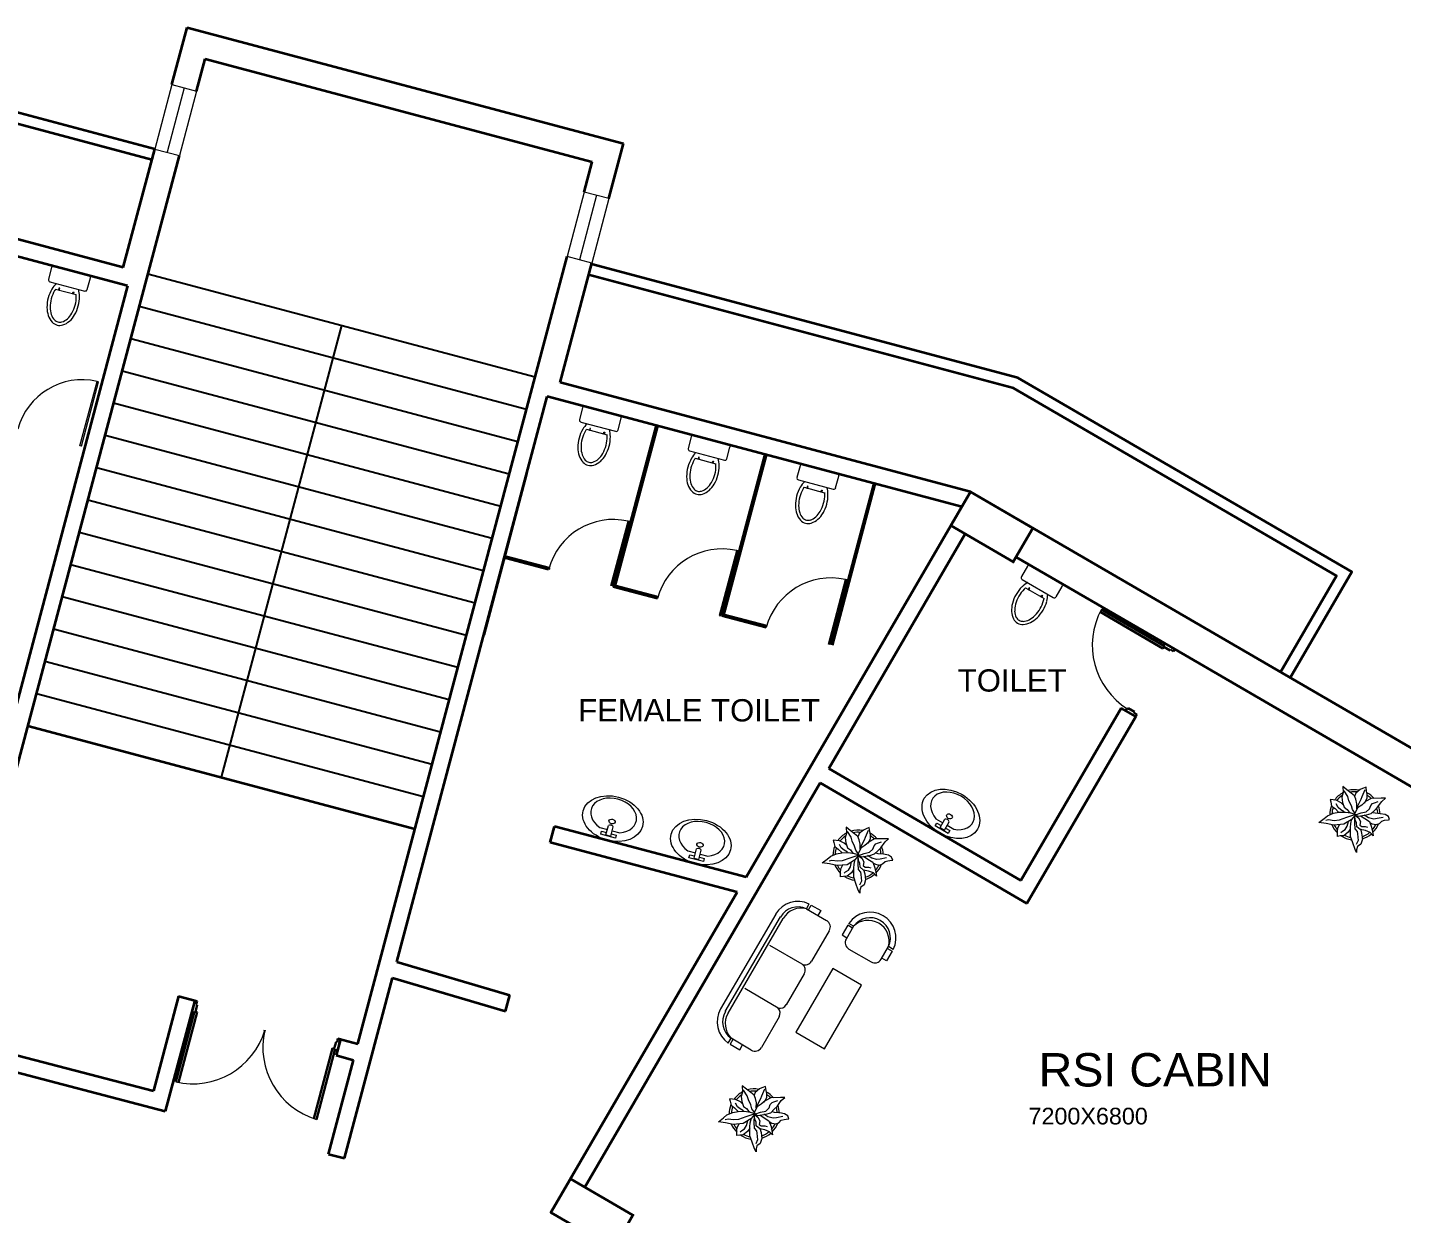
# Model space of a CAD drawing. Header units: millimetres. Extents: x 3079 to 579737, y 1565 to 1161826.
# Drawn here: x 114324 to 126676, y 570390 to 581045 of the extents above; entities that cross this region are included whole.
import ezdxf

# ---------------------------------------------------------------- set-up
doc = ezdxf.new("R2010")
doc.units = ezdxf.units.MM
for name, color, linetype, lineweight in [('1', 7, 'Continuous', 35), ('A_COL', 250, 'Continuous', 40), ('A_ELE1', 250, 'Continuous', 20), ('A_WIN-DOR', 250, 'Continuous', 30), ('DOOR', 250, 'Continuous', 15), ('IG-Area', 250, 'Continuous', 30), ('partition', 253, 'Continuous', 5), ('SILL', 251, 'Continuous', 18), ('WINDOW', 252, 'Continuous', 15)]:
    doc.layers.add(name, color=color, linetype=linetype, lineweight=lineweight)
doc.layers.add('FURNITURE', color=253, linetype='Continuous', lineweight=5, transparency=0.05)
doc.layers.add('TREES', color=72, linetype='Continuous', lineweight=5, transparency=0.05)
doc.styles.get("Standard").update_dxf_attribs({"font": 'arial.ttf'})

msp = doc.modelspace()

# ---------------------------------------------------------------- linework, layer by layer
for p, q in [((115406, 578832), (118887, 577906)), ((115407, 578831), (118887, 577906)), ((115329, 578542), (118810, 577616)), ((117146, 578369), (116066, 574310)), ((115252, 578252), (118733, 577326)), ((115175, 577962), (118655, 577036)), ((115098, 577672), (118578, 576746)), ((115021, 577382), (118501, 576456)), ((114944, 577092), (118424, 576166)), ((114867, 576802), (118347, 575876)), ((114789, 576512), (118270, 575586)), ((114712, 576222), (118193, 575297)), ((114635, 575932), (118116, 575007)), ((114558, 575642), (118038, 574717)), ((114481, 575353), (117961, 574427)), ((114404, 575063), (117884, 574137)), ((114327, 574773), (117806, 573847))]:
    msp.add_line(p, q)
at = {"layer": '1'}
for p, q in [((115622, 580533), (115758, 581045)), ((115758, 581045), (119682, 580002)), ((115468, 579953), (111506, 581007)), ((115442, 579857), (111493, 580907)), ((115844, 580474), (115922, 580764)), ((115922, 580764), (119401, 579839)), ((115185, 578890), (115468, 579953)), ((119551, 579508), (119682, 580002)), ((115185, 578890), (111365, 579906)), ((113585, 571981), (115690, 579894)), ((119329, 579567), (119401, 579839)), ((115224, 578725), (111365, 579752)), ((117293, 571914), (119174, 578988)), ((119111, 577855), (119397, 578928)), ((115224, 578725), (113903, 573757)), ((122801, 576874), (119111, 577855)), ((117644, 572651), (118995, 577730)), ((122722, 576739), (118995, 577730)), ((119975, 577470), (119589, 576021)), ((119986, 577467), (119604, 576029)), ((120953, 577210), (120567, 575761)), ((120964, 577207), (120582, 575769)), ((118810, 577038), (118425, 575588)), ((122801, 576874), (120785, 573413)), ((121931, 576950), (121545, 575500)), ((121942, 576947), (121557, 575497)), ((127307, 574256), (122801, 576874)), ((122930, 576798), (122930, 576798)), ((122754, 576496), (121527, 574389)), ((119009, 576175), (118623, 576278)), ((119013, 576187), (118626, 576289)), ((124509, 575535), (123212, 576288)), ((119013, 576187), (119009, 576175)), ((119987, 575915), (119589, 576021)), ((119991, 575926), (119604, 576029)), ((120558, 575763), (120546, 575766)), ((120965, 575655), (120567, 575761)), ((120969, 575666), (120582, 575769)), ((124638, 575459), (124509, 575535)), ((127156, 573996), (124638, 575459)), ((124156, 574930), (123254, 573382)), ((124286, 574854), (124156, 574930)), ((114328, 574772), (117806, 573847)), ((124286, 574854), (123308, 573176)), ((121390, 574452), (121389, 574453)), ((123254, 573382), (121527, 574389)), ((121451, 574259), (119335, 570627)), ((123308, 573176), (121451, 574259)), ((119023, 573723), (119061, 573868)), ((120785, 573413), (119061, 573868)), ((120705, 573276), (119023, 573723)), ((120705, 573276), (119030, 570400)), ((117644, 572651), (118659, 572352)), ((117175, 570886), (117606, 572506)), ((117606, 572506), (118621, 572207)), ((115682, 572343), (115456, 571491)), ((115827, 572304), (115562, 571308)), ((115682, 572343), (115827, 572304)), ((118621, 572207), (118659, 572352)), ((113585, 571981), (115456, 571491)), ((117137, 571956), (117098, 571811)), ((117115, 571961), (117293, 571914)), ((113402, 571874), (115562, 571308)), ((117098, 571811), (117254, 571769)), ((117030, 570924), (117254, 571769)), ((117030, 570924), (117175, 570886))]:
    msp.add_line(p, q, dxfattribs=at)
for points in [[(125589, 575254), (126092, 576118), (123188, 577806), (119368, 578822)], [(125676, 575203), (126228, 576155), (123226, 577899), (119394, 578918)]]:
    msp.add_lwpolyline(points, dxfattribs=at)
at = {"layer": 'A_COL'}
for points in [[(122624, 576572), (122801, 576874), (123362, 576546), (123186, 576244)], [(119206, 570702), (119030, 570400), (119591, 570072), (119767, 570375)]]:
    msp.add_lwpolyline(points, close=True, dxfattribs=at)
at = {"layer": 'A_ELE1', "transparency": 33554687}
for centre, start, end in [((124572, 575496), 151.519, 238.0348), ((115810, 572231), 256.8465, 343.3623), ((117116, 571883), 166.8467, 253.3625)]:
    msp.add_arc(centre, 676, start, end, dxfattribs=at)
at = {"layer": 'A_WIN-DOR', "transparency": 33554687}
for p, q in [((124531, 575466), (123966, 575796)), ((124544, 575488), (123978, 575818)), ((124536, 575493), (124516, 575504)), ((124536, 575493), (124548, 575512)), ((124595, 575448), (124539, 575480)), ((124548, 575512), (124638, 575459)), ((124599, 575456), (124595, 575448)), ((124627, 575440), (124599, 575456)), ((124207, 574927), (124195, 574907)), ((124214, 574922), (124207, 574927)), ((124274, 574898), (124219, 574930)), ((124270, 574890), (124274, 574898)), ((124297, 574874), (124270, 574890)), ((115800, 572203), (115827, 572304)), ((115849, 572298), (115841, 572267)), ((115841, 572267), (115850, 572265)), ((115824, 572205), (115656, 571572)), ((115849, 572199), (115681, 571566)), ((115822, 572197), (115800, 572203)), ((115822, 572197), (115816, 572175)), ((115850, 572265), (115834, 572203)), ((116458, 572037), (116455, 572028)), ((116455, 572028), (116455, 572028)), ((116458, 572037), (116458, 572037)), ((117098, 571933), (117081, 571871)), ((117107, 571930), (117098, 571933)), ((117115, 571961), (117107, 571930)), ((117110, 571854), (117137, 571956)), ((117066, 571875), (116898, 571243)), ((117091, 571869), (116922, 571235)), ((117088, 571860), (117082, 571838)), ((117088, 571860), (117110, 571854))]:
    msp.add_line(p, q, dxfattribs=at)
at = {"layer": 'A_WIN-DOR'}
for p, q in [((124627, 575440), (124638, 575459)), ((124195, 574907), (124286, 574854)), ((124286, 574854), (124297, 574874)), ((115849, 572298), (115827, 572304)), ((117115, 571961), (117137, 571956))]:
    msp.add_line(p, q, dxfattribs=at)
at = {"layer": 'A_WIN-DOR', "transparency": 33554687}
for points in [[(124544, 575488), (124531, 575466)], [(124214, 574922), (124219, 574930)], [(115824, 572205), (115849, 572199)], [(116458, 572037), (116458, 572037)], [(117091, 571869), (117066, 571875)]]:
    msp.add_lwpolyline(points, dxfattribs=at)
at = {"layer": 'DOOR'}
for p, q in [((114796, 577287), (114950, 577866)), ((114808, 577283), (114962, 577863)), ((114962, 577863), (114950, 577866)), ((114808, 577283), (114796, 577287)), ((119569, 576031), (119723, 576610)), ((119581, 576028), (119735, 576607)), ((119735, 576607), (119723, 576610)), ((120546, 575766), (120700, 576346)), ((120558, 575763), (120712, 576343)), ((120712, 576343), (120700, 576346)), ((119581, 576028), (119569, 576031)), ((121524, 575506), (121678, 576086)), ((121536, 575503), (121690, 576083)), ((121690, 576083), (121678, 576086)), ((120558, 575763), (120546, 575766)), ((121536, 575503), (121524, 575506))]:
    msp.add_line(p, q, dxfattribs=at)
at = {"layer": 'FURNITURE'}
for p, q in [((114541, 578888), (114513, 578784)), ((114876, 578817), (114563, 578901)), ((114526, 578761), (114839, 578678)), ((114577, 578696), (114762, 578647)), ((114607, 578705), (114603, 578689)), ((114603, 578689), (114609, 578687)), ((114614, 578703), (114607, 578705)), ((114609, 578687), (114614, 578703)), ((114861, 578691), (114889, 578795)), ((114730, 578655), (114734, 578671)), ((114736, 578653), (114730, 578655)), ((114734, 578671), (114741, 578669)), ((114741, 578669), (114736, 578653)), ((119313, 577628), (119285, 577523)), ((119648, 577557), (119335, 577640)), ((119298, 577501), (119611, 577418)), ((119633, 577431), (119661, 577535)), ((119349, 577436), (119534, 577386)), ((119379, 577444), (119375, 577429)), ((119375, 577429), (119381, 577427)), ((119386, 577443), (119379, 577444)), ((119381, 577427), (119386, 577443)), ((119502, 577395), (119506, 577411)), ((119508, 577393), (119502, 577395)), ((119506, 577411), (119513, 577409)), ((119513, 577409), (119508, 577393)), ((120291, 577368), (120263, 577263)), ((120626, 577297), (120313, 577380)), ((120276, 577241), (120589, 577158)), ((120611, 577171), (120639, 577275)), ((120327, 577175), (120512, 577126)), ((120357, 577184), (120353, 577169)), ((120353, 577169), (120359, 577167)), ((120364, 577182), (120357, 577184)), ((120359, 577167), (120364, 577182)), ((120480, 577135), (120484, 577150)), ((120486, 577133), (120480, 577135)), ((120484, 577150), (120491, 577149)), ((120491, 577149), (120486, 577133)), ((121269, 577107), (121241, 577003)), ((121604, 577037), (121291, 577120)), ((121254, 576981), (121567, 576898)), ((121589, 576911), (121617, 577015)), ((121305, 576915), (121490, 576866)), ((121335, 576924), (121331, 576908)), ((121331, 576908), (121337, 576907)), ((121342, 576922), (121335, 576924)), ((121337, 576907), (121342, 576922)), ((121458, 576875), (121462, 576890)), ((121464, 576873), (121458, 576875)), ((121462, 576890), (121469, 576889)), ((121469, 576889), (121464, 576873)), ((123313, 576205), (123259, 576112)), ((123618, 576048), (123338, 576212)), ((123265, 576087), (123545, 575924)), ((123297, 576010), (123463, 575914)), ((123328, 576011), (123320, 575997)), ((123320, 575997), (123326, 575993)), ((123326, 575993), (123334, 576007)), ((123334, 576007), (123328, 576011)), ((123570, 575930), (123624, 576024)), ((123433, 575931), (123442, 575945)), ((123440, 575927), (123433, 575931)), ((123448, 575941), (123440, 575927)), ((123442, 575945), (123448, 575941)), ((119524, 573792), (119546, 573876)), ((122484, 573874), (122498, 573898)), ((122601, 573805), (122484, 573874)), ((122491, 573936), (122552, 573900)), ((122498, 573898), (122538, 573875)), ((122527, 573857), (122571, 573932)), ((122566, 573835), (122609, 573910)), ((122591, 573878), (122652, 573842)), ((119468, 573859), (119537, 573840)), ((119478, 573797), (119485, 573824)), ((119609, 573762), (119478, 573797)), ((119485, 573824), (119529, 573812)), ((119524, 573792), (119567, 573781)), ((119567, 573781), (119589, 573865)), ((119572, 573801), (119616, 573789)), ((119580, 573829), (119649, 573811)), ((119616, 573789), (119609, 573762)), ((122527, 573857), (122566, 573835)), ((122576, 573853), (122615, 573830)), ((122615, 573830), (122601, 573805)), ((120259, 573648), (120328, 573630)), ((120316, 573582), (120338, 573666)), ((120358, 573570), (120381, 573654)), ((120270, 573586), (120277, 573613)), ((120401, 573551), (120270, 573586)), ((120277, 573613), (120321, 573602)), ((120316, 573582), (120358, 573570)), ((120364, 573590), (120408, 573578)), ((120371, 573618), (120440, 573600)), ((120408, 573578), (120401, 573551)), ((121327, 573128), (121352, 573171)), ((121050, 573079), (120554, 572229)), ((120597, 572204), (121093, 573054)), ((120622, 572190), (121117, 573040)), ((121327, 573128), (121508, 573022)), ((121532, 572931), (121372, 572657)), ((121750, 572971), (121707, 572996)), ((121289, 572630), (120998, 572799)), ((122107, 572763), (122064, 572788)), ((121306, 572543), (121145, 572266)), ((121564, 572591), (121230, 572018)), ((121822, 572441), (121564, 572591)), ((121072, 572235), (120772, 572410)), ((121488, 571868), (121822, 572441)), ((121081, 572156), (120921, 571882)), ((120624, 571920), (120649, 571964)), ((120830, 571858), (120649, 571964)), ((121230, 572018), (121488, 571868))]:
    msp.add_line(p, q, dxfattribs=at)
for points in [[(121344, 573118), (121369, 573161), (121455, 573111), (121430, 573068)], [(121740, 572954), (121697, 572979), (121647, 572893), (121690, 572868)], [(122054, 572771), (122097, 572746), (122047, 572660), (122004, 572685)], [(120666, 571954), (120641, 571910), (120727, 571860), (120752, 571904)]]:
    msp.add_lwpolyline(points, dxfattribs=at)
for points in [[(122064, 572788, 0.755929), (121750, 572971, 0.755929)], [(121750, 572971), (121684, 572856, 0.414214), (121708, 572766), (121907, 572650, 0.414214), (121998, 572674), (122064, 572788)]]:
    msp.add_lwpolyline(points, format="xyb", dxfattribs=at)
for centre, radius, start, end in [((114558, 578883), 18, 75.1045, 165.1045), ((114872, 578800), 18, 345.1045, 75.1045), ((114829, 578531), 330, 150.0314, 165.1045), ((114531, 578779), 18, 165.1045, 255.1045), ((114745, 578579), 233, 134.2011, 150.0314), ((114745, 578579), 204, 145.2805, 150.0314), ((114559, 578629), 233, 0.1776, 16.0079), ((114844, 578696), 18, 255.1045, 345.1045), ((114829, 578531), 330, 165.1045, 180.1776), ((114829, 578531), 301, 165.1045, 180.1776), ((114829, 578531), 301, 150.0314, 165.1045), ((114462, 578629), 301, 345.1045, 0.1776), ((114559, 578629), 204, 0.1776, 4.9285), ((114462, 578629), 330, 345.1045, 0.1776), ((114732, 578531), 233, 180.1776, 198.136), ((114665, 578509), 162, 198.136, 222.6047), ((114732, 578531), 204, 180.1776, 198.136), ((114665, 578509), 134, 198.136, 222.6047), ((114546, 578580), 204, 312.073, 330.0314), ((114546, 578580), 233, 312.073, 330.0314), ((114462, 578629), 301, 330.0314, 345.1045), ((114462, 578629), 330, 330.0314, 345.1045), ((114614, 578462), 93.1, 222.6047, 255.1045), ((114614, 578462), 64.3, 222.6047, 255.1045), ((114614, 578462), 93.1, 255.1045, 287.6043), ((114614, 578462), 64.3, 255.1045, 287.6043), ((114593, 578528), 134, 287.6043, 312.073), ((114593, 578528), 162, 287.6043, 312.073), ((119330, 577623), 18, 75.1045, 165.1045), ((119303, 577519), 18, 165.1045, 255.1045), ((119517, 577319), 233, 134.2011, 150.0314), ((119644, 577540), 18, 345.1045, 75.1045), ((119601, 577271), 330, 165.1045, 180.1776), ((119601, 577271), 330, 150.0314, 165.1045), ((119601, 577271), 301, 165.1045, 180.1776), ((119601, 577271), 301, 150.0314, 165.1045), ((119517, 577319), 204, 145.2805, 150.0314), ((119234, 577369), 301, 345.1045, 0.1776), ((119331, 577369), 204, 0.1776, 4.9285), ((119234, 577369), 330, 345.1045, 0.1776), ((119331, 577369), 233, 0.1776, 16.0079), ((119616, 577435), 18, 255.1045, 345.1045), ((120308, 577363), 18, 75.1045, 165.1045), ((119504, 577271), 233, 180.1776, 198.136), ((119504, 577271), 204, 180.1776, 198.136), ((119437, 577249), 134, 198.136, 222.6047), ((119318, 577320), 204, 312.073, 330.0314), ((119234, 577369), 301, 330.0314, 345.1045), ((119234, 577369), 330, 330.0314, 345.1045), ((120281, 577259), 18, 165.1045, 255.1045), ((120495, 577059), 233, 134.2011, 150.0314), ((120622, 577280), 18, 345.1045, 75.1045), ((119437, 577249), 162, 198.136, 222.6047), ((119386, 577202), 93.1, 222.6047, 255.1045), ((119386, 577202), 64.3, 222.6047, 255.1045), ((119386, 577202), 93.1, 255.1045, 287.6043), ((119386, 577202), 64.3, 255.1045, 287.6043), ((119365, 577268), 134, 287.6043, 312.073), ((119365, 577268), 162, 287.6043, 312.073), ((119318, 577320), 233, 312.073, 330.0314), ((120579, 577011), 330, 165.1045, 180.1776), ((120579, 577011), 330, 150.0314, 165.1045), ((120579, 577011), 301, 165.1045, 180.1776), ((120579, 577011), 301, 150.0314, 165.1045), ((120495, 577059), 204, 145.2805, 150.0314), ((120212, 577108), 301, 345.1045, 0.1776), ((120309, 577109), 204, 0.1776, 4.9285), ((120212, 577108), 330, 345.1045, 0.1776), ((120309, 577109), 233, 0.1776, 16.0079), ((120594, 577175), 18, 255.1045, 345.1045), ((121286, 577103), 18, 75.1045, 165.1045), ((120482, 577010), 233, 180.1776, 198.136), ((120482, 577010), 204, 180.1776, 198.136), ((120212, 577108), 301, 330.0314, 345.1045), ((120212, 577108), 330, 330.0314, 345.1045), ((121259, 576998), 18, 165.1045, 255.1045), ((121473, 576799), 233, 134.2011, 150.0314), ((121600, 577020), 18, 345.1045, 75.1045), ((120415, 576989), 162, 198.136, 222.6047), ((120415, 576989), 134, 198.136, 222.6047), ((120364, 576942), 93.1, 222.6047, 255.1045), ((120364, 576942), 64.3, 222.6047, 255.1045), ((120364, 576942), 93.1, 255.1045, 287.6043), ((120364, 576942), 64.3, 255.1045, 287.6043), ((120343, 577008), 134, 287.6043, 312.073), ((120343, 577008), 162, 287.6043, 312.073), ((120296, 577060), 204, 312.073, 330.0314), ((120296, 577060), 233, 312.073, 330.0314), ((121557, 576751), 330, 150.0314, 165.1045), ((121557, 576751), 301, 150.0314, 165.1045), ((121473, 576799), 204, 145.2805, 150.0314), ((121190, 576848), 301, 345.1045, 0.1776), ((121287, 576849), 204, 0.1776, 4.9285), ((121190, 576848), 330, 345.1045, 0.1776), ((121287, 576849), 233, 0.1776, 16.0079), ((121572, 576915), 18, 255.1045, 345.1045), ((121557, 576751), 330, 165.1045, 180.1776), ((121460, 576750), 233, 180.1776, 198.136), ((121557, 576751), 301, 165.1045, 180.1776), ((121460, 576750), 204, 180.1776, 198.136), ((121190, 576848), 301, 330.0314, 345.1045), ((121190, 576848), 330, 330.0314, 345.1045), ((121393, 576728), 162, 198.136, 222.6047), ((121393, 576728), 134, 198.136, 222.6047), ((121342, 576682), 93.1, 222.6047, 255.1045), ((121342, 576682), 64.3, 222.6047, 255.1045), ((121342, 576682), 93.1, 255.1045, 287.6043), ((121342, 576682), 64.3, 255.1045, 287.6043), ((121321, 576748), 134, 287.6043, 312.073), ((121321, 576748), 162, 287.6043, 312.073), ((121274, 576800), 204, 312.073, 330.0314), ((121274, 576800), 233, 312.073, 330.0314), ((123274, 576103), 18, 149.7481, 239.7481), ((123329, 576196), 18, 59.7481, 149.7481), ((123496, 575785), 330, 134.6749, 149.7481), ((123496, 575785), 301, 134.6749, 149.7481), ((123428, 575854), 233, 118.8446, 134.6749), ((123428, 575854), 204, 129.924, 134.6749), ((123609, 576033), 18, 329.7481, 59.7481), ((123403, 575810), 233, 164.8212, 182.7796), ((123496, 575785), 330, 149.7481, 164.8212), ((123403, 575810), 204, 164.8212, 182.7796), ((123496, 575785), 301, 149.7481, 164.8212), ((123168, 575976), 301, 329.7481, 344.8212), ((123168, 575976), 330, 329.7481, 344.8212), ((123262, 575951), 204, 344.8212, 349.5721), ((123262, 575951), 233, 344.8212, 0.6515), ((123554, 575940), 18, 239.7481, 329.7481), ((123332, 575807), 162, 182.7796, 207.2483), ((123271, 575775), 93.1, 207.2483, 239.7481), ((123332, 575807), 134, 182.7796, 207.2483), ((123271, 575775), 64.3, 207.2483, 239.7481), ((123268, 575844), 134, 272.2478, 296.7165), ((123236, 575907), 204, 296.7165, 314.6749), ((123236, 575907), 233, 296.7165, 314.6749), ((123168, 575976), 301, 314.6749, 329.7481), ((123168, 575976), 330, 314.6749, 329.7481), ((123271, 575775), 93.1, 239.7481, 272.2478), ((123271, 575775), 64.3, 239.7481, 272.2478), ((123268, 575844), 162, 272.2478, 296.7165), ((121250, 572962), 232, 63.8738, 149.7777), ((121250, 572962), 182, 64.9937, 149.7777), ((121280, 572945), 189, 75.6044, 149.7777), ((121475, 572965), 66.3, 329.7777, 59.7777), ((121899, 572865), 232, 333.8738, 145.6817), ((121899, 572865), 182, 334.9937, 144.5618), ((121315, 572690), 66.3, 246.5717, 329.7777), ((121249, 572577), 66.3, 329.7777, 52.9838), ((121087, 572300), 66.3, 256.3012, 329.7777), ((120755, 572112), 232, 149.7777, 235.6817), ((120755, 572112), 182, 149.7777, 234.5618), ((120785, 572095), 189, 149.7777, 223.9511), ((121023, 572190), 66.3, 329.7777, 43.2543), ((120864, 571915), 66.3, 239.7777, 329.7777)]:
    msp.add_arc(centre, radius, start, end, dxfattribs=at)
for centre, major_axis, start_param, end_param in [((119586, 573938), (267, -71), 1.570796326794886, 7.853981633974473), ((119593, 573966), (203, -54), -1.109185, 4.250778), ((122625, 573981), (239, -139), 1.570796326794886, 7.853981633974473), ((122640, 574007), (182, -106), -1.109185, 4.250778), ((119565, 573861), (-25.1, 6.7), 3.694408, 5.73037), ((119579, 573912), (-27.6, 7.3), -1.570796, 4.712389), ((120377, 573727), (267, -71), 1.570796326794886, 7.853981633974473), ((120385, 573756), (203, -54), -1.109185, 4.250778), ((122585, 573913), (-22.5, 13.1), 3.694408, 5.73037), ((122612, 573958), (-24.7, 14.4), -1.570796, 4.712389), ((120357, 573651), (-25.1, 6.7), 3.694408, 5.73037), ((120370, 573702), (-27.6, 7.3), -1.570796, 4.712389)]:
    msp.add_ellipse(centre, major_axis=major_axis, ratio=0.723214, start_param=start_param, end_param=end_param, dxfattribs=at)
at = {"layer": 'partition'}
for centre in [(114817, 577281), (119590, 576025), (120567, 575761), (121545, 575500)]:
    msp.add_arc(centre, 600, 77.2058, 165.1045, dxfattribs=at)
at = {"layer": 'SILL'}
for p, q in [((115622, 580533), (115468, 579953)), ((115844, 580474), (115690, 579894)), ((119329, 579567), (119174, 578988)), ((119551, 579508), (119397, 578928))]:
    msp.add_line(p, q, dxfattribs=at)
at = {"layer": 'TREES'}
for p, q in [((126150, 574173), (126139, 574130)), ((126139, 574130), (126145, 574083)), ((126185, 574196), (126148, 574225)), ((126148, 574225), (126150, 574173)), ((126194, 574136), (126161, 574186)), ((126223, 574165), (126185, 574196)), ((126203, 574099), (126194, 574136)), ((126254, 574142), (126223, 574165)), ((126266, 574111), (126254, 574142)), ((126265, 574167), (126256, 574143)), ((126303, 574199), (126265, 574167)), ((126324, 574208), (126303, 574199)), ((126320, 574134), (126311, 574109)), ((126347, 574195), (126320, 574134)), ((126357, 574221), (126324, 574208)), ((126344, 574078), (126367, 574121)), ((126403, 574119), (126353, 574091)), ((126362, 574185), (126357, 574221)), ((126368, 574156), (126362, 574185)), ((126367, 574121), (126368, 574156)), ((126493, 574120), (126403, 574119)), ((126531, 574120), (126493, 574120)), ((126499, 574093), (126531, 574120)), ((126089, 574102), (126034, 574108)), ((126034, 574108), (126040, 574088)), ((126040, 574088), (126047, 574051)), ((126047, 574051), (126078, 574028)), ((126063, 573986), (126111, 573995)), ((126078, 574028), (126110, 573996)), ((126132, 574081), (126089, 574102)), ((126106, 574038), (126089, 574070)), ((126129, 574018), (126106, 574038)), ((126111, 573995), (126172, 573996)), ((126160, 574000), (126129, 574018)), ((126151, 574062), (126132, 574081)), ((126145, 574083), (126161, 574040)), ((126161, 574040), (126187, 574021)), ((126172, 573996), (126220, 573989)), ((126187, 574021), (126206, 573995)), ((126225, 574054), (126203, 574099)), ((126206, 573995), (126216, 573991)), ((126234, 574020), (126225, 574054)), ((126260, 573983), (126234, 574020)), ((126281, 574035), (126255, 573985)), ((126275, 574071), (126266, 574111)), ((126274, 574027), (126275, 574071)), ((126311, 574109), (126275, 574039)), ((126318, 574060), (126281, 574035)), ((126312, 573989), (126358, 573999)), ((126353, 574091), (126318, 574060)), ((126358, 573999), (126389, 574027)), ((126389, 574027), (126400, 574056)), ((126400, 574056), (126416, 574075)), ((126403, 573984), (126435, 574015)), ((126416, 574075), (126432, 574081)), ((126432, 574081), (126467, 574093)), ((126435, 574015), (126461, 574040)), ((126461, 574040), (126499, 574093)), ((125933, 573903), (125980, 573939)), ((125998, 573895), (125933, 573903)), ((125980, 573939), (126010, 573964)), ((126020, 573926), (125996, 573920)), ((126067, 573880), (125998, 573895)), ((126010, 573964), (126063, 573986)), ((126070, 573919), (126020, 573926)), ((126156, 573887), (126067, 573880)), ((126114, 573923), (126070, 573919)), ((126102, 573852), (126119, 573886)), ((126180, 573947), (126114, 573923)), ((126223, 573928), (126156, 573887)), ((126261, 573974), (126180, 573947)), ((126187, 573869), (126198, 573913)), ((126216, 573858), (126220, 573893)), ((126220, 573989), (126265, 573975)), ((126220, 573893), (126229, 573935)), ((126265, 573975), (126223, 573928)), ((126254, 573960), (126253, 573896)), ((126253, 573896), (126255, 573846)), ((126255, 573985), (126261, 573971)), ((126255, 573964), (126261, 573966)), ((126260, 573926), (126255, 573964)), ((126258, 573969), (126288, 573960)), ((126272, 573901), (126260, 573926)), ((126261, 573971), (126312, 573989)), ((126261, 573966), (126288, 573945)), ((126274, 573865), (126272, 573901)), ((126288, 573960), (126361, 573971)), ((126288, 573945), (126307, 573912)), ((126307, 573912), (126301, 573880)), ((126301, 573880), (126319, 573868)), ((126306, 573963), (126345, 573939)), ((126379, 573946), (126341, 573969)), ((126345, 573939), (126387, 573911)), ((126361, 573971), (126403, 573984)), ((126426, 573934), (126379, 573946)), ((126387, 573911), (126407, 573860)), ((126389, 573904), (126413, 573891)), ((126413, 573891), (126449, 573885)), ((126438, 573986), (126418, 573990)), ((126456, 573939), (126426, 573934)), ((126484, 573982), (126438, 573986)), ((126449, 573885), (126477, 573895)), ((126511, 573948), (126456, 573939)), ((126477, 573895), (126499, 573915)), ((126528, 573974), (126484, 573982)), ((126499, 573915), (126524, 573923)), ((126524, 573923), (126560, 573928)), ((126558, 573956), (126528, 573974)), ((126568, 573929), (126558, 573956)), ((126560, 573928), (126568, 573929)), ((121685, 573808), (121673, 573766)), ((121673, 573766), (121680, 573719)), ((121720, 573832), (121682, 573861)), ((121682, 573861), (121685, 573808)), ((121729, 573772), (121695, 573822)), ((121758, 573801), (121720, 573832)), ((121737, 573735), (121729, 573772)), ((121789, 573778), (121758, 573801)), ((121801, 573747), (121789, 573778)), ((121799, 573803), (121790, 573778)), ((121838, 573835), (121799, 573803)), ((121858, 573844), (121838, 573835)), ((121854, 573769), (121845, 573745)), ((121881, 573831), (121854, 573769)), ((121891, 573857), (121858, 573844)), ((121879, 573714), (121902, 573757)), ((121938, 573755), (121888, 573726)), ((121896, 573821), (121891, 573857)), ((121903, 573791), (121896, 573821)), ((121902, 573757), (121903, 573791)), ((122027, 573756), (121938, 573755)), ((122065, 573756), (122027, 573756)), ((122033, 573729), (122065, 573756)), ((126099, 573778), (126100, 573822)), ((126125, 573782), (126099, 573778)), ((126100, 573822), (126102, 573852)), ((126157, 573784), (126125, 573782)), ((126130, 573813), (126144, 573824)), ((126144, 573824), (126170, 573839)), ((126197, 573815), (126157, 573784)), ((126170, 573839), (126187, 573869)), ((126215, 573844), (126197, 573815)), ((126216, 573819), (126216, 573858)), ((126216, 573777), (126216, 573819)), ((126237, 573719), (126216, 573777)), ((126255, 573846), (126276, 573821)), ((126304, 573841), (126274, 573865)), ((126276, 573821), (126280, 573800)), ((126280, 573800), (126286, 573741)), ((126351, 573831), (126304, 573841)), ((126306, 573846), (126317, 573806)), ((126324, 573753), (126309, 573708)), ((126317, 573806), (126324, 573753)), ((126319, 573868), (126350, 573868)), ((126350, 573868), (126370, 573860)), ((126394, 573814), (126351, 573831)), ((126421, 573784), (126394, 573814)), ((126407, 573860), (126415, 573821)), ((126415, 573821), (126421, 573784)), ((121623, 573737), (121568, 573744)), ((121568, 573744), (121574, 573724)), ((121574, 573724), (121582, 573687)), ((121582, 573687), (121612, 573664)), ((121597, 573622), (121645, 573631)), ((121612, 573664), (121644, 573632)), ((121666, 573717), (121623, 573737)), ((121640, 573674), (121623, 573706)), ((121664, 573654), (121640, 573674)), ((121645, 573631), (121706, 573632)), ((121694, 573636), (121664, 573654)), ((121686, 573698), (121666, 573717)), ((121680, 573719), (121695, 573676)), ((121695, 573676), (121721, 573657)), ((121706, 573632), (121754, 573625)), ((121721, 573657), (121741, 573631)), ((121759, 573690), (121737, 573735)), ((121741, 573631), (121751, 573627)), ((121754, 573625), (121800, 573611)), ((121769, 573655), (121759, 573690)), ((121795, 573619), (121769, 573655)), ((121815, 573671), (121790, 573621)), ((121796, 573606), (121846, 573625)), ((121809, 573707), (121801, 573747)), ((121808, 573663), (121809, 573707)), ((121845, 573745), (121809, 573675)), ((121852, 573696), (121815, 573671)), ((121846, 573625), (121893, 573635)), ((121888, 573726), (121852, 573696)), ((121893, 573635), (121923, 573663)), ((121923, 573663), (121934, 573692)), ((121934, 573692), (121950, 573710)), ((121938, 573620), (121970, 573650)), ((121950, 573710), (121966, 573717)), ((121972, 573622), (121953, 573626)), ((121966, 573717), (122002, 573729)), ((121970, 573650), (121995, 573676)), ((121995, 573676), (122033, 573729)), ((126258, 573661), (126237, 573719)), ((126271, 573632), (126258, 573661)), ((126286, 573741), (126269, 573705)), ((126272, 573658), (126271, 573632)), ((126280, 573686), (126272, 573658)), ((126309, 573708), (126280, 573686)), ((121468, 573539), (121514, 573574)), ((121533, 573530), (121468, 573539)), ((121514, 573574), (121545, 573600)), ((121555, 573562), (121530, 573556)), ((121601, 573516), (121533, 573530)), ((121545, 573600), (121597, 573622)), ((121605, 573555), (121555, 573562)), ((121691, 573523), (121601, 573516)), ((121649, 573559), (121605, 573555)), ((121637, 573488), (121654, 573522)), ((121715, 573583), (121649, 573559)), ((121758, 573563), (121691, 573523)), ((121704, 573475), (121721, 573505)), ((121796, 573610), (121715, 573583)), ((121721, 573505), (121732, 573549)), ((121751, 573494), (121754, 573529)), ((121754, 573529), (121764, 573571)), ((121800, 573611), (121758, 573563)), ((121789, 573595), (121787, 573532)), ((121787, 573532), (121790, 573481)), ((121790, 573621), (121796, 573606)), ((121790, 573600), (121796, 573601)), ((121795, 573562), (121790, 573600)), ((121792, 573605), (121823, 573595)), ((121807, 573537), (121795, 573562)), ((121796, 573601), (121823, 573581)), ((121808, 573501), (121807, 573537)), ((121839, 573476), (121808, 573501)), ((121823, 573595), (121895, 573606)), ((121823, 573581), (121841, 573548)), ((121841, 573548), (121835, 573516)), ((121835, 573516), (121853, 573503)), ((121840, 573599), (121879, 573574)), ((121853, 573503), (121884, 573503)), ((121913, 573582), (121875, 573605)), ((121879, 573574), (121922, 573546)), ((121884, 573503), (121905, 573496)), ((121895, 573606), (121938, 573620)), ((121960, 573570), (121913, 573582)), ((121922, 573546), (121942, 573496)), ((121923, 573540), (121948, 573527)), ((121948, 573527), (121983, 573521)), ((121990, 573574), (121960, 573570)), ((122019, 573617), (121972, 573622)), ((121983, 573521), (122011, 573530)), ((122046, 573584), (121990, 573574)), ((122011, 573530), (122033, 573551)), ((122063, 573610), (122019, 573617)), ((122033, 573551), (122058, 573559)), ((122058, 573559), (122095, 573563)), ((122092, 573592), (122063, 573610)), ((122102, 573565), (122092, 573592)), ((122095, 573563), (122102, 573565)), ((121633, 573414), (121634, 573458)), ((121660, 573418), (121633, 573414)), ((121634, 573458), (121637, 573488)), ((121692, 573420), (121660, 573418)), ((121665, 573448), (121678, 573459)), ((121678, 573459), (121704, 573475)), ((121731, 573451), (121692, 573420)), ((121749, 573480), (121731, 573451)), ((121751, 573454), (121751, 573494)), ((121751, 573413), (121751, 573454)), ((121771, 573355), (121751, 573413)), ((121790, 573481), (121811, 573457)), ((121820, 573377), (121803, 573341)), ((121811, 573457), (121814, 573436)), ((121814, 573436), (121820, 573377)), ((121885, 573467), (121839, 573476)), ((121840, 573481), (121851, 573442)), ((121858, 573388), (121844, 573344)), ((121851, 573442), (121858, 573388)), ((121928, 573450), (121885, 573467)), ((121955, 573420), (121928, 573450)), ((121942, 573496), (121949, 573457)), ((121949, 573457), (121955, 573420)), ((121792, 573296), (121771, 573355)), ((121806, 573268), (121792, 573296)), ((121807, 573294), (121806, 573268)), ((121814, 573322), (121807, 573294)), ((121844, 573344), (121814, 573322)), ((120787, 571507), (120749, 571537)), ((120749, 571537), (120752, 571484)), ((120958, 571532), (120925, 571520)), ((120963, 571496), (120958, 571532)), ((120690, 571413), (120635, 571419)), ((120635, 571419), (120641, 571400)), ((120733, 571392), (120690, 571413)), ((120752, 571484), (120740, 571441)), ((120740, 571441), (120747, 571395)), ((120795, 571447), (120762, 571498)), ((120825, 571477), (120787, 571507)), ((120804, 571411), (120795, 571447)), ((120826, 571365), (120804, 571411)), ((120856, 571453), (120825, 571477)), ((120868, 571423), (120856, 571453)), ((120866, 571478), (120857, 571454)), ((120904, 571511), (120866, 571478)), ((120876, 571383), (120868, 571423)), ((120912, 571421), (120876, 571350)), ((120925, 571520), (120904, 571511)), ((120921, 571445), (120912, 571421)), ((120955, 571402), (120919, 571372)), ((120948, 571507), (120921, 571445)), ((120946, 571390), (120969, 571432)), ((121005, 571430), (120955, 571402)), ((120970, 571467), (120963, 571496)), ((120969, 571432), (120970, 571467)), ((121094, 571432), (121005, 571430)), ((121033, 571392), (121069, 571404)), ((121062, 571352), (121100, 571404)), ((121132, 571432), (121094, 571432)), ((121100, 571404), (121132, 571432)), ((120612, 571276), (120664, 571298)), ((120641, 571400), (120649, 571363)), ((120649, 571363), (120679, 571340)), ((120664, 571298), (120712, 571306)), ((120679, 571340), (120711, 571308)), ((120707, 571349), (120690, 571381)), ((120731, 571330), (120707, 571349)), ((120712, 571306), (120773, 571308)), ((120761, 571311), (120731, 571330)), ((120753, 571374), (120733, 571392)), ((120747, 571395), (120762, 571352)), ((120762, 571352), (120788, 571332)), ((120773, 571308), (120821, 571300)), ((120863, 571286), (120782, 571259)), ((120788, 571332), (120808, 571306)), ((120808, 571306), (120818, 571303)), ((120821, 571300), (120867, 571287)), ((120867, 571287), (120825, 571239)), ((120836, 571331), (120826, 571365)), ((120862, 571294), (120836, 571331)), ((120882, 571347), (120857, 571297)), ((120857, 571297), (120863, 571282)), ((120859, 571281), (120890, 571271)), ((120863, 571282), (120913, 571300)), ((120875, 571338), (120876, 571383)), ((120919, 571372), (120882, 571347)), ((120890, 571271), (120962, 571282)), ((120913, 571300), (120960, 571310)), ((120980, 571257), (120942, 571281)), ((120960, 571310), (120990, 571338)), ((120962, 571282), (121005, 571295)), ((120990, 571338), (121001, 571368)), ((121001, 571368), (121017, 571386)), ((121005, 571295), (121037, 571326)), ((121017, 571386), (121033, 571392)), ((121039, 571298), (121020, 571302)), ((121037, 571326), (121062, 571352)), ((121086, 571293), (121039, 571298)), ((121130, 571286), (121086, 571293)), ((121159, 571267), (121130, 571286)), ((120535, 571215), (120581, 571250)), ((120600, 571206), (120535, 571215)), ((120581, 571250), (120612, 571276)), ((120622, 571238), (120597, 571232)), ((120668, 571191), (120600, 571206)), ((120672, 571231), (120622, 571238)), ((120758, 571199), (120668, 571191)), ((120716, 571234), (120672, 571231)), ((120701, 571134), (120704, 571163)), ((120704, 571163), (120721, 571197)), ((120782, 571259), (120716, 571234)), ((120825, 571239), (120758, 571199)), ((120771, 571151), (120788, 571180)), ((120788, 571180), (120799, 571225)), ((120816, 571156), (120798, 571127)), ((120818, 571169), (120821, 571205)), ((120818, 571130), (120818, 571169)), ((120821, 571205), (120831, 571246)), ((120856, 571271), (120854, 571207)), ((120854, 571207), (120857, 571157)), ((120857, 571276), (120863, 571277)), ((120862, 571238), (120857, 571276)), ((120857, 571157), (120878, 571133)), ((120874, 571212), (120862, 571238)), ((120863, 571277), (120890, 571256)), ((120875, 571177), (120874, 571212)), ((120906, 571152), (120875, 571177)), ((120890, 571256), (120908, 571223)), ((120908, 571223), (120902, 571191)), ((120902, 571191), (120920, 571179)), ((120907, 571275), (120946, 571250)), ((120907, 571157), (120918, 571118)), ((120920, 571179), (120951, 571179)), ((120946, 571250), (120989, 571222)), ((120951, 571179), (120972, 571172)), ((121027, 571245), (120980, 571257)), ((120989, 571222), (121008, 571172)), ((120990, 571216), (121015, 571202)), ((121008, 571172), (121016, 571133)), ((121015, 571202), (121050, 571196)), ((121057, 571250), (121027, 571245)), ((121050, 571196), (121078, 571206)), ((121113, 571260), (121057, 571250)), ((121078, 571206), (121100, 571227)), ((121100, 571227), (121125, 571234)), ((121125, 571234), (121162, 571239)), ((121169, 571240), (121159, 571267)), ((121162, 571239), (121169, 571240)), ((120700, 571090), (120701, 571134)), ((120727, 571093), (120700, 571090)), ((120759, 571096), (120727, 571093)), ((120732, 571124), (120745, 571135)), ((120745, 571135), (120771, 571151)), ((120798, 571127), (120759, 571096)), ((120818, 571088), (120818, 571130)), ((120838, 571031), (120818, 571088)), ((120859, 570972), (120838, 571031)), ((120887, 571053), (120870, 571016)), ((120878, 571133), (120881, 571112)), ((120881, 571112), (120887, 571053)), ((120952, 571142), (120906, 571152)), ((120925, 571064), (120911, 571020)), ((120918, 571118), (120925, 571064)), ((120995, 571125), (120952, 571142)), ((121022, 571096), (120995, 571125)), ((121016, 571133), (121022, 571096)), ((120873, 570944), (120859, 570972)), ((120874, 570970), (120873, 570944)), ((120881, 570998), (120874, 570970)), ((120911, 571020), (120881, 570998))]:
    msp.add_line(p, q, dxfattribs=at)
for centre, radius, start, end in [((126257, 573972), 226, 118.3455, 144.4541), ((126257, 573972), 207, 123.3868, 142.0756), ((126257, 573972), 226, 79.7038, 106.1281), ((126257, 573972), 207, 84.1886, 102.4028), ((126257, 573972), 226, 40.6606, 61.3393), ((126257, 573972), 207, 45.0835, 57.5023), ((126257, 573972), 226, 158.5862, 179.7442), ((126257, 573972), 207, 160.6559, 177.5057), ((126257, 573972), 207, 3.2699, 17.4002), ((126257, 573972), 226, 2.503, 20.4563), ((126257, 573972), 226, 202.9768, 225.8473), ((126257, 573972), 207, 206.2761, 221.1349), ((126257, 573972), 207, 318.4756, 335.3347), ((126257, 573972), 226, 314.8021, 339.1804), ((121791, 573608), 226, 118.3455, 144.4541), ((121791, 573608), 207, 123.3868, 142.0756), ((121791, 573608), 226, 79.7038, 106.1281), ((121791, 573608), 207, 84.1886, 102.4028), ((121791, 573608), 226, 40.6606, 61.3393), ((121791, 573608), 207, 45.0835, 57.5023), ((126257, 573972), 226, 236.9563, 262.295), ((126257, 573972), 207, 242.6899, 259.5345), ((126257, 573972), 207, 287.9864, 310.5771), ((126257, 573972), 226, 287.123, 310.9816), ((121791, 573608), 226, 158.5862, 179.7442), ((121791, 573608), 207, 160.6559, 177.5057), ((121791, 573608), 207, 3.2699, 17.4002), ((121791, 573608), 226, 2.503, 20.4563), ((121791, 573608), 226, 202.9768, 225.8473), ((121791, 573608), 207, 206.2761, 221.1349), ((121791, 573608), 207, 318.4756, 335.3347), ((121791, 573608), 226, 314.8021, 339.1804), ((121791, 573608), 226, 236.9563, 262.295), ((121791, 573608), 207, 242.6899, 259.5345), ((121791, 573608), 207, 287.9864, 310.5771), ((121791, 573608), 226, 287.123, 310.9816), ((120858, 571283), 226, 118.3455, 144.4541), ((120858, 571283), 207, 123.3868, 142.0756), ((120858, 571283), 226, 79.7038, 106.1281), ((120858, 571283), 207, 84.1886, 102.4028), ((120858, 571283), 226, 40.6606, 61.3393), ((120858, 571283), 207, 45.0835, 57.5023), ((120858, 571283), 226, 158.5862, 179.7442), ((120858, 571283), 207, 160.6559, 177.5057), ((120858, 571283), 207, 3.2699, 17.4002), ((120858, 571283), 226, 2.503, 20.4563), ((120858, 571283), 226, 202.9768, 225.8473), ((120858, 571283), 207, 206.2761, 221.1349), ((120858, 571283), 207, 318.4756, 335.3347), ((120858, 571283), 226, 314.8021, 339.1804), ((120858, 571283), 226, 236.9563, 262.295), ((120858, 571283), 207, 242.6899, 259.5345), ((120858, 571283), 207, 287.9864, 310.5771), ((120858, 571283), 226, 287.123, 310.9816)]:
    msp.add_arc(centre, radius, start, end, dxfattribs=at)
at = {"layer": 'WINDOW'}
for p, q in [((115733, 580504), (115579, 579924)), ((115622, 580533), (115844, 580474)), ((115468, 579953), (115690, 579894)), ((119551, 579508), (119329, 579567)), ((119440, 579538), (119286, 578958)), ((119397, 578928), (119174, 578988))]:
    msp.add_line(p, q, dxfattribs=at)

# ---------------------------------------------------------------- texts
at = {"layer": 'IG-Area', "attachment_point": 1}
for s, insert, char_height in [('{\\H0.4x;TOILET}  ', (122687, 575279), 500), ('FEMALE TOILET', (119274, 575011), 200), ('RSI CABIN  ', (123414, 571831), 300), ('7200X6800', (123323, 571340), 150)]:
    msp.add_mtext_dynamic_manual_height_columns(s, width=38356.19, gutter_width=12.5, heights=[0], dxfattribs=dict(at, insert=insert, char_height=char_height))

doc.saveas('drawing.dxf')
